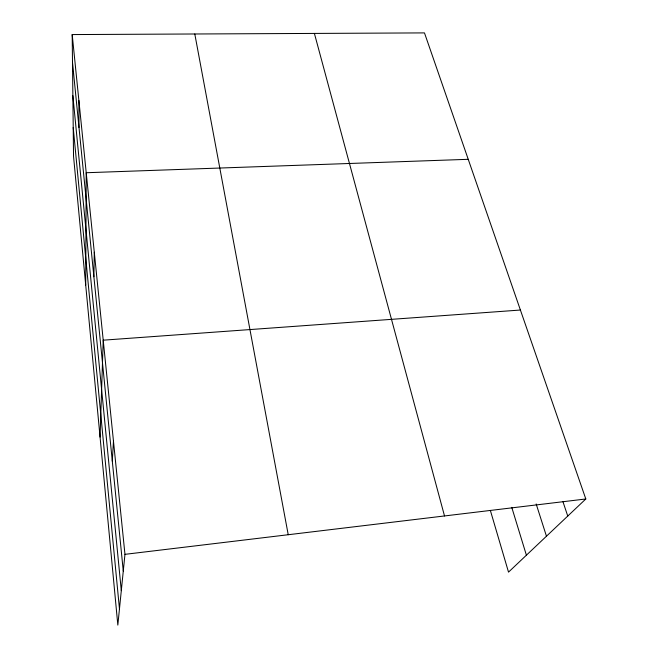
<?xml version="1.0" encoding="UTF-8"?>
<svg xmlns="http://www.w3.org/2000/svg" width="658" height="658" viewBox="0 0 658 658"><rect width="100%" height="100%" fill="white"/><g stroke="black" fill="none" stroke-linecap="round" stroke-linejoin="round"><path stroke-width="0.99" d="M85.705 285.095L86.214 172.733L468.233 159.31M93.888 276.747L94.291 252.244M100.065 437.077L103.216 340.178L520.404 310.033M112.304 461.159L113.464 441.074M72.191 34.57L124.962 554.34L117.831 625.1L73.532 156.25L72.191 34.57L424.476 32.9L585.809 498.978L508.519 572.123L490.375 510.476M124.962 554.34L585.809 498.978M562.903 501.536L567.755 516.069M536.171 503.97L546.461 536.212M511.76 507.351L526.4 555.196M314.392 33.418L444.512 515.954M194.793 33.986L288.229 534.724M72.495 62.395L123.276 571.095M72.865 95.657L121.302 590.67M73.211 127.487L119.46 608.946M78.886 100.493L78.993 127.512"/></g></svg>
